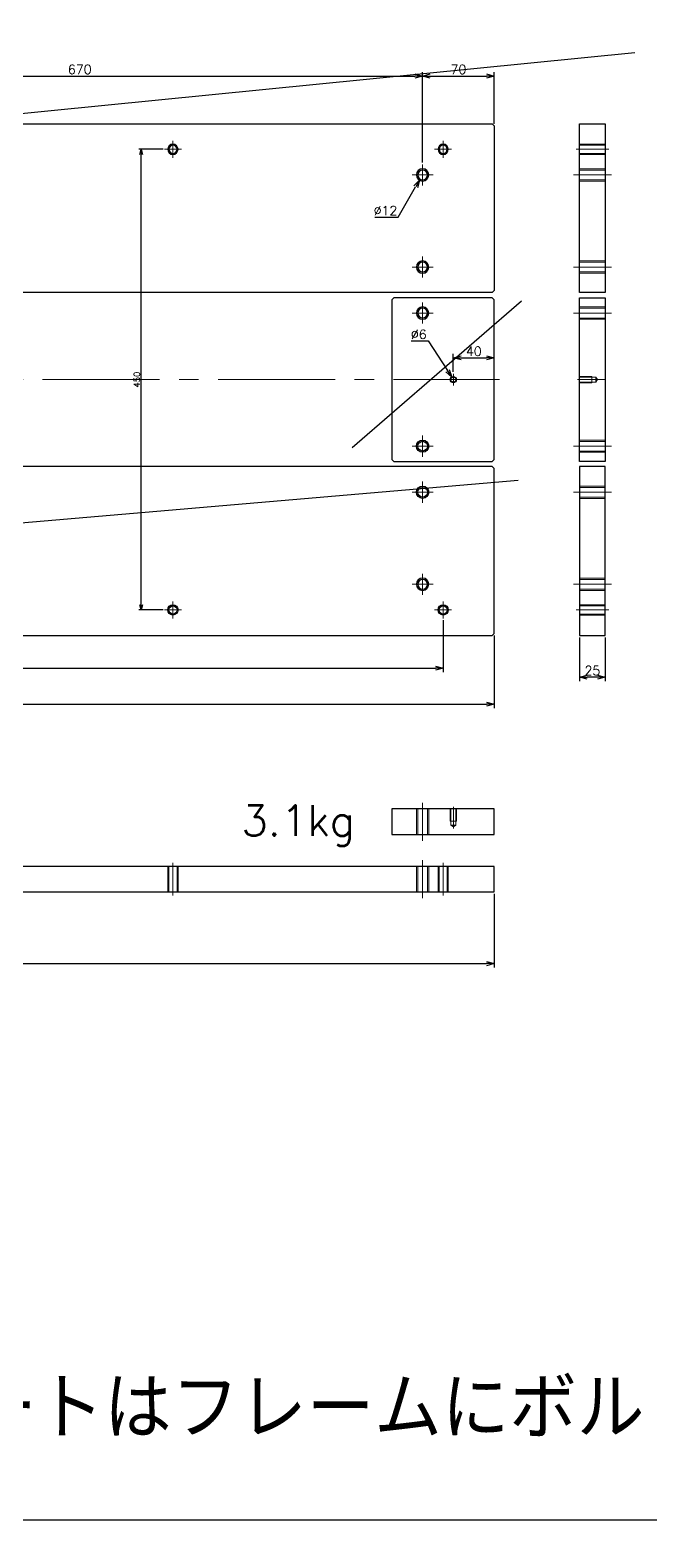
# Model space of a CAD drawing. Header units: millimetres. Extents: x -16130 to 36813, y -8099 to 27484.
# Drawn here: x 33967 to 34573, y 16789 to 18245 of the extents above; entities that cross this region are included whole.
import ezdxf

# ---------------------------------------------------------------- set-up
doc = ezdxf.new("R2010")
doc.units = ezdxf.units.MM
doc.header["$LTSCALE"] = 6
doc.header["$PDMODE"] = 99
doc.header["$PDSIZE"] = 1
doc.linetypes.add('CENTER2', pattern=[28.575, 19.05, -3.175, 3.175, -3.175])
doc.linetypes.add('HIDDEN', pattern=[9.525, 6.35, -3.175])
for name, color, linetype, lineweight in [('04_HIDDEN', 2, 'HIDDEN', 13), ('05_CENTER', 4, 'CENTER2', 13), ('08_DIM', 3, 'Continuous', 13)]:
    doc.layers.add(name, color=color, linetype=linetype, lineweight=lineweight)
doc.layers.add('10_DRAFT', color=8, linetype='Continuous', lineweight=0, plot=False)
doc.styles.add('KSS_TXT', font='txt.shx', dxfattribs={"bigfont": 'extfont2.shx'})
doc.dimstyles.new('KSS_DIM', dxfattribs={"dimtxt": 3, "dimasz": 2.5, "dimexe": 1.25, "dimexo": 0.625, "dimtad": 1, "dimdsep": 46, "dimtxsty": 'KSS_TXT', "dimblk": 'OPEN30', "dimcen": 0, "dimazin": 2, "dimtfac": 0.75, "dimtmove": 0, "dimatfit": 3, "dimldrblk": 'OPEN30', "dimfxl": 1, "dimtolj": 1, "dimarcsym": 0})
doc.dimstyles.new('KSS_DIM$3', dxfattribs={"dimtxt": 3, "dimasz": 2.5, "dimexe": 1.25, "dimexo": 0.625, "dimtad": 1, "dimtih": 1, "dimtoh": 1, "dimdsep": 46, "dimtxsty": 'KSS_TXT', "dimblk": 'OPEN30', "dimcen": 0, "dimazin": 2, "dimtfac": 0.75, "dimtofl": 0, "dimtmove": 0, "dimatfit": 3, "dimldrblk": 'OPEN30', "dimfxl": 1, "dimtolj": 1, "dimarcsym": 0})

# ---------------------------------------------------------------- blocks, each defined once
blk = doc.blocks.new('_Open30')
at = {"color": 0, "linetype": 'ByBlock', "lineweight": -2}
for p, q in [((-1, 0.27), (0, 0)), ((0, 0), (-1, -0.27)), ((0, 0), (-1, 0))]:
    blk.add_line(p, q, dxfattribs=at)
blk = doc.blocks.new('*D815')
at = {"layer": '08_DIM', "color": 0, "lineweight": -2, "transparency": 16777216}
for p, q in [((34097, 18128.6), (34073.2, 18128.6)), ((34075.7, 17683.6), (34075.7, 18123.6)), ((34097, 17678.6), (34073.2, 17678.6))]:
    blk.add_line(p, q, dxfattribs=at)
at = {"layer": 'Defpoints', "color": 0, "transparency": 16777216}
for p in [(34075.7, 18128.6), (34098.3, 18128.6), (34098.3, 17678.6)]:
    blk.add_point(p, dxfattribs=at)
at = {"layer": '08_DIM', "color": 0, "lineweight": -2, "transparency": 16777216, "xscale": 5, "yscale": 5, "zscale": 5}
for p, rotation in [((34075.7, 18128.6), 90), ((34075.7, 17678.6), 270)]:
    blk.add_blockref('_Open30', p, dxfattribs=dict(at, rotation=rotation))
at = {"layer": '08_DIM', "color": 0, "transparency": 16777216, "insert": (34071.4, 17903.6), "char_height": 6, "attachment_point": 5, "rotation": 90, "style": 'KSS_TXT'}
blk.add_mtext('\\A1;450', dxfattribs=at)
blk = doc.blocks.new('*D816')
at = {"layer": '08_DIM', "color": 0, "lineweight": -2, "transparency": 16777216}
for p, q in [((32960.6, 17653.7), (32960.6, 17582.7)), ((34420.6, 17653.7), (34420.6, 17582.7)), ((32968.1, 17586.5), (34413.1, 17586.5))]:
    blk.add_line(p, q, dxfattribs=at)
at = {"layer": 'Defpoints', "color": 0, "transparency": 16777216}
for p in [(32960.6, 17655.6), (34420.6, 17655.6), (34420.6, 17586.5)]:
    blk.add_point(p, dxfattribs=at)
at = {"layer": '08_DIM', "color": 0, "lineweight": -2, "transparency": 16777216, "xscale": 7.5, "yscale": 7.5, "zscale": 7.5, "rotation": 180}
blk.add_blockref('_Open30', (32960.6, 17586.5), dxfattribs=at)
at = {"layer": '08_DIM', "color": 0, "lineweight": -2, "transparency": 16777216, "xscale": 7.5, "yscale": 7.5, "zscale": 7.5}
blk.add_blockref('_Open30', (34420.6, 17586.5), dxfattribs=at)
at = {"layer": '08_DIM', "color": 0, "transparency": 16777216, "insert": (33690.6, 17592.8), "char_height": 9, "attachment_point": 5, "style": 'KSS_TXT'}
blk.add_mtext('\\A1;1460', dxfattribs=at)
blk = doc.blocks.new('A$C59FC4813_1_1_1')
at = {"color": 0}
blk.add_lwpolyline([(150, -30), (1610, -30), (1610, -5), (150, -5)], close=True, dxfattribs=at)
at = {"layer": '04_HIDDEN'}
for p, q in [((184, -30), (184, -5)), ((185.2, -30), (185.2, -5)), ((194.7, -30), (194.7, -5)), ((196, -30), (196, -5)), ((235, -5), (235, -30)), ((236, -5), (236, -30)), ((244, -5), (244, -30)), ((245, -5), (245, -30)), ((499, -5), (499, -30)), ((500, -5), (500, -30)), ((508, -5), (508, -30)), ((509, -5), (509, -30)), ((763, -5), (763, -30)), ((764, -5), (764, -30)), ((772, -5), (772, -30)), ((773, -5), (773, -30)), ((834, -30), (834, -5)), ((835.3, -30), (835.3, -5)), ((844.8, -30), (844.8, -5)), ((846, -30), (846, -5)), ((864, -30), (864, -5)), ((865.3, -30), (865.3, -5)), ((874.8, -30), (874.8, -5)), ((876, -30), (876, -5)), ((1027, -5), (1027, -30)), ((1028, -5), (1028, -30)), ((1036, -5), (1036, -30)), ((1037, -5), (1037, -30)), ((1291, -5), (1291, -30)), ((1292, -5), (1292, -30)), ((1300, -5), (1300, -30)), ((1301, -5), (1301, -30)), ((1534, -30), (1534, -5)), ((1535.3, -30), (1535.3, -5)), ((1544.8, -30), (1544.8, -5)), ((1546, -30), (1546, -5)), ((1555, -5), (1555, -30)), ((1556, -5), (1556, -30)), ((1564, -5), (1564, -30)), ((1565, -5), (1565, -30))]:
    blk.add_line(p, q, dxfattribs=at)
at = {"layer": '05_CENTER'}
for p, q in [((190, -36.1), (190, 1.1)), ((840, -36.1), (840, 1.1)), ((870, -36.1), (870, 1.1)), ((1540, -36.1), (1540, 1.1)), ((240, -1.6), (240, -33.4)), ((504, -1.6), (504, -33.4)), ((768, -1.6), (768, -33.4)), ((1032, -1.6), (1032, -33.4)), ((1296, -1.6), (1296, -33.4)), ((1560, -1.6), (1560, -33.4))]:
    blk.add_line(p, q, dxfattribs=at)
blk = doc.blocks.new('*D825')
at = {"layer": '08_DIM', "color": 0, "lineweight": -2, "transparency": 16777216}
for p, q in [((33050.6, 17668.4), (33050.6, 17617.9)), ((34370.6, 17668.4), (34370.6, 17617.9)), ((33058.1, 17621.7), (34363.1, 17621.7))]:
    blk.add_line(p, q, dxfattribs=at)
at = {"layer": 'Defpoints', "color": 0, "transparency": 16777216}
for p in [(33050.6, 17670.2), (34370.6, 17670.2), (34370.6, 17621.7)]:
    blk.add_point(p, dxfattribs=at)
at = {"layer": '08_DIM', "color": 0, "lineweight": -2, "transparency": 16777216, "xscale": 7.5, "yscale": 7.5, "zscale": 7.5, "rotation": 180}
blk.add_blockref('_Open30', (33050.6, 17621.7), dxfattribs=at)
at = {"layer": '08_DIM', "color": 0, "lineweight": -2, "transparency": 16777216, "xscale": 7.5, "yscale": 7.5, "zscale": 7.5}
blk.add_blockref('_Open30', (34370.6, 17621.7), dxfattribs=at)
at = {"layer": '08_DIM', "color": 0, "transparency": 16777216, "insert": (33710.6, 17628.1), "char_height": 9, "attachment_point": 5, "style": 'KSS_TXT'}
blk.add_mtext('\\A1;5x264=1320', dxfattribs=at)
blk = doc.blocks.new('*D828')
at = {"layer": '08_DIM', "color": 0, "lineweight": -2, "transparency": 16777216}
for p, q in [((32960.6, 17401.1), (32960.6, 17329.2)), ((34420.6, 17401.1), (34420.6, 17329.2)), ((32968.1, 17333), (34413.1, 17333))]:
    blk.add_line(p, q, dxfattribs=at)
at = {"layer": 'Defpoints', "color": 0, "transparency": 16777216}
for p in [(32960.6, 17403), (34420.6, 17403), (34420.6, 17333)]:
    blk.add_point(p, dxfattribs=at)
at = {"layer": '08_DIM', "color": 0, "lineweight": -2, "transparency": 16777216, "xscale": 7.5, "yscale": 7.5, "zscale": 7.5, "rotation": 180}
blk.add_blockref('_Open30', (32960.6, 17333), dxfattribs=at)
at = {"layer": '08_DIM', "color": 0, "lineweight": -2, "transparency": 16777216, "xscale": 7.5, "yscale": 7.5, "zscale": 7.5}
blk.add_blockref('_Open30', (34420.6, 17333), dxfattribs=at)
at = {"layer": '08_DIM', "color": 0, "transparency": 16777216, "insert": (33690.6, 17339.3), "char_height": 9, "attachment_point": 5, "style": 'KSS_TXT'}
blk.add_mtext('\\A1;1460', dxfattribs=at)
blk = doc.blocks.new('M10Tz_1_1_1')
at = {"color": 0}
for radius in [5, 4]:
    blk.add_circle((0, 0), radius, dxfattribs=at)
at = {"layer": '05_CENTER'}
for p, q in [((8.3, 0), (-8.3, 0)), ((0, -8.3), (0, 8.3))]:
    blk.add_line(p, q, dxfattribs=at)
blk = doc.blocks.new('M12Tz_1_1_1')
at = {"color": 0}
for radius in [6, 4.75]:
    blk.add_circle((0, 0), radius, dxfattribs=at)
at = {"layer": '05_CENTER'}
for p, q in [((10.3, 0), (-10.3, 0)), ((0, -10.3), (0, 10.3))]:
    blk.add_line(p, q, dxfattribs=at)
blk = doc.blocks.new('A$C52AD0FC6_1_1_1')
at = {"color": 0}
blk.add_lwpolyline([(1608, -85), (152, -85), (150, -87), (150, -248), (152, -250), (1608, -250), (1610, -248), (1610, -87)], close=True, dxfattribs=at)
at = {"xscale": -1}
for p in [(190, -110), (840, -150), (190, -200), (870, -200), (1540, -200)]:
    blk.add_blockref('M12Tz_1_1_1', p, dxfattribs=at)
for name, p in [('M12Tz_1_1_1', (1540, -110)), ('M10Tz_1_1_1', (240, -225)), ('M10Tz_1_1_1', (504, -225)), ('M10Tz_1_1_1', (768, -225)), ('M10Tz_1_1_1', (1032, -225)), ('M10Tz_1_1_1', (1296, -225)), ('M10Tz_1_1_1', (1560, -225))]:
    blk.add_blockref(name, p)
blk = doc.blocks.new('*D1818')
at = {"layer": '08_DIM', "color": 0, "lineweight": -2, "transparency": 16777216}
for p, q in [((34326.6, 18062.3), (34343.8, 18091.9)), ((34303.8, 18062.3), (34326.6, 18062.3))]:
    blk.add_line(p, q, dxfattribs=at)
at = {"layer": 'Defpoints', "color": 0, "transparency": 16777216}
for p in [(34353.6, 18108.8), (34347.6, 18098.4)]:
    blk.add_point(p, dxfattribs=at)
at = {"layer": '08_DIM', "color": 0, "lineweight": -2, "transparency": 16777216, "xscale": 7.5, "yscale": 7.5, "zscale": 7.5, "rotation": 59.81785843913183}
blk.add_blockref('_Open30', (34347.6, 18098.4), dxfattribs=at)
at = {"layer": '08_DIM', "color": 0, "transparency": 16777216, "insert": (34314.3, 18068.7), "char_height": 9, "attachment_point": 5, "style": 'KSS_TXT'}
blk.add_mtext('\\A1;%%C12', dxfattribs=at)
blk = doc.blocks.new('A$C425F0CF5_1_1')
at = {"color": 0}
blk.add_lwpolyline([(-25, -85), (-25, -250), (0, -250), (0, -85)], close=True, dxfattribs=at)
at = {"layer": '04_HIDDEN', "color": 8}
for p, q in [((0, -104), (-25, -104)), ((0, -105.3), (-25, -105.3)), ((0, -114.8), (-25, -114.8)), ((0, -116), (-25, -116)), ((0, -194), (-25, -194)), ((0, -195.2), (-25, -195.2)), ((0, -204.7), (-25, -204.7)), ((0, -206), (-25, -206))]:
    blk.add_line(p, q, dxfattribs=at)
at = {"layer": '04_HIDDEN'}
for p, q in [((-25, -220), (0, -220)), ((-25, -221), (0, -221)), ((-25, -229), (0, -229)), ((-25, -230), (0, -230))]:
    blk.add_line(p, q, dxfattribs=at)
at = {"layer": '05_CENTER', "color": 8}
for p, q in [((6.1, -110), (-31.1, -110)), ((6.1, -200), (-31.1, -200))]:
    blk.add_line(p, q, dxfattribs=at)
at = {"layer": '05_CENTER'}
blk.add_line((-28.4, -225), (3.4, -225), dxfattribs=at)
blk = doc.blocks.new('*D1895')
at = {"layer": '08_DIM', "color": 0, "lineweight": -2, "transparency": 16777216}
for p, q in [((34380.6, 17911.1), (34380.6, 17928.7)), ((34420.6, 17911.1), (34420.6, 17928.7)), ((34388.1, 17924.9), (34413.1, 17924.9))]:
    blk.add_line(p, q, dxfattribs=at)
at = {"layer": 'Defpoints', "color": 0, "transparency": 16777216}
for p in [(34420.6, 17924.9), (34380.6, 17909.2), (34420.6, 17909.2)]:
    blk.add_point(p, dxfattribs=at)
at = {"layer": '08_DIM', "color": 0, "lineweight": -2, "transparency": 16777216, "xscale": 7.5, "yscale": 7.5, "zscale": 7.5, "rotation": 180}
blk.add_blockref('_Open30', (34380.6, 17924.9), dxfattribs=at)
at = {"layer": '08_DIM', "color": 0, "lineweight": -2, "transparency": 16777216, "xscale": 7.5, "yscale": 7.5, "zscale": 7.5}
blk.add_blockref('_Open30', (34420.6, 17924.9), dxfattribs=at)
at = {"layer": '08_DIM', "color": 0, "transparency": 16777216, "insert": (34400.6, 17931.3), "char_height": 9, "attachment_point": 5, "style": 'KSS_TXT'}
blk.add_mtext('\\A1;40', dxfattribs=at)
blk = doc.blocks.new('*D1896')
at = {"layer": '08_DIM', "color": 0, "lineweight": -2, "transparency": 16777216}
for p, q in [((34339.3, 17941.4), (34356.1, 17941.4)), ((34356.1, 17941.4), (34374.9, 17912.4))]:
    blk.add_line(p, q, dxfattribs=at)
at = {"layer": 'Defpoints', "color": 0, "transparency": 16777216}
for p in [(34379, 17906.1), (34382.3, 17901.1)]:
    blk.add_point(p, dxfattribs=at)
at = {"layer": '08_DIM', "color": 0, "lineweight": -2, "transparency": 16777216, "xscale": 7.5, "yscale": 7.5, "zscale": 7.5, "rotation": 302.9034972115099}
blk.add_blockref('_Open30', (34379, 17906.1), dxfattribs=at)
at = {"layer": '08_DIM', "color": 0, "transparency": 16777216, "insert": (34346.8, 17947.8), "char_height": 9, "attachment_point": 5, "style": 'KSS_TXT'}
blk.add_mtext('\\A1;%%C6', dxfattribs=at)
blk = doc.blocks.new('*D2048')
at = {"layer": '08_DIM', "color": 0, "lineweight": -2, "transparency": 16777216}
for p, q in [((34504, 17651.7), (34504, 17609.1)), ((34529, 17651.7), (34529, 17609.1)), ((34521.5, 17612.9), (34511.5, 17612.9))]:
    blk.add_line(p, q, dxfattribs=at)
at = {"layer": 'Defpoints', "color": 0, "transparency": 16777216}
for p in [(34504, 17653.6), (34529, 17653.6), (34504, 17612.9)]:
    blk.add_point(p, dxfattribs=at)
at = {"layer": '08_DIM', "color": 0, "lineweight": -2, "transparency": 16777216, "xscale": 7.5, "yscale": 7.5, "zscale": 7.5, "rotation": 180}
blk.add_blockref('_Open30', (34504, 17612.9), dxfattribs=at)
at = {"layer": '08_DIM', "color": 0, "lineweight": -2, "transparency": 16777216, "xscale": 7.5, "yscale": 7.5, "zscale": 7.5}
blk.add_blockref('_Open30', (34529, 17612.9), dxfattribs=at)
at = {"layer": '08_DIM', "color": 0, "transparency": 16777216, "insert": (34516.5, 17619.3), "char_height": 9, "attachment_point": 5, "style": 'KSS_TXT'}
blk.add_mtext('\\A1;25', dxfattribs=at)
blk = doc.blocks.new('*D2151')
at = {"layer": '08_DIM', "color": 0, "lineweight": -2, "transparency": 16777216}
for p, q in [((34350.6, 18115.8), (34350.6, 18204)), ((34420.6, 18153.4), (34420.6, 18204)), ((34358.1, 18200.2), (34413.1, 18200.2))]:
    blk.add_line(p, q, dxfattribs=at)
at = {"layer": 'Defpoints', "color": 0, "transparency": 16777216}
for p in [(34420.6, 18200.2), (34420.6, 18151.6), (34350.6, 18113.9)]:
    blk.add_point(p, dxfattribs=at)
at = {"layer": '08_DIM', "color": 0, "lineweight": -2, "transparency": 16777216, "xscale": 7.5, "yscale": 7.5, "zscale": 7.5, "rotation": 180}
blk.add_blockref('_Open30', (34350.6, 18200.2), dxfattribs=at)
at = {"layer": '08_DIM', "color": 0, "lineweight": -2, "transparency": 16777216, "xscale": 7.5, "yscale": 7.5, "zscale": 7.5}
blk.add_blockref('_Open30', (34420.6, 18200.2), dxfattribs=at)
at = {"layer": '08_DIM', "color": 0, "transparency": 16777216, "insert": (34385.6, 18206.6), "char_height": 9, "attachment_point": 5, "style": 'KSS_TXT'}
blk.add_mtext('\\A1;70', dxfattribs=at)
blk = doc.blocks.new('*D2160')
at = {"layer": '08_DIM', "color": 0, "lineweight": -2, "transparency": 16777216}
for p, q in [((33680.6, 18115.8), (33680.6, 18204)), ((34350.6, 18115.8), (34350.6, 18204)), ((33688.1, 18200.2), (34343.1, 18200.2))]:
    blk.add_line(p, q, dxfattribs=at)
at = {"layer": 'Defpoints', "color": 0, "transparency": 16777216}
for p in [(34350.6, 18200.2), (33680.6, 18113.9), (34350.6, 18113.9)]:
    blk.add_point(p, dxfattribs=at)
at = {"layer": '08_DIM', "color": 0, "lineweight": -2, "transparency": 16777216, "xscale": 7.5, "yscale": 7.5, "zscale": 7.5, "rotation": 180}
blk.add_blockref('_Open30', (33680.6, 18200.2), dxfattribs=at)
at = {"layer": '08_DIM', "color": 0, "lineweight": -2, "transparency": 16777216, "xscale": 7.5, "yscale": 7.5, "zscale": 7.5}
blk.add_blockref('_Open30', (34350.6, 18200.2), dxfattribs=at)
at = {"layer": '08_DIM', "color": 0, "transparency": 16777216, "insert": (34015.6, 18206.6), "char_height": 9, "attachment_point": 5, "style": 'KSS_TXT'}
blk.add_mtext('\\A1;670', dxfattribs=at)
blk = doc.blocks.new('A$C05591054_1_1')
at = {"color": 0}
blk.add_lwpolyline([(1418, -115), (-38, -115), (-40, -113), (-40, 48), (-38, 50), (1418, 50), (1420, 48), (1420, -113)], close=True, dxfattribs=at)
at = {"xscale": -1, "rotation": 180}
for name, p in [('M10Tz_1_1_1', (50, 25)), ('M10Tz_1_1_1', (314, 25)), ('M10Tz_1_1_1', (578, 25)), ('M10Tz_1_1_1', (842, 25)), ('M10Tz_1_1_1', (1106, 25)), ('M10Tz_1_1_1', (1370, 25)), ('M12Tz_1_1_1', (1350, -90))]:
    blk.add_blockref(name, p, dxfattribs=at)
at = {"xscale": -1}
for p in [(0, 0), (680, 0), (1350, 0), (650, -50)]:
    blk.add_blockref('M12Tz_1_1_1', p, dxfattribs=at)
at = {"rotation": 180}
blk.add_blockref('M12Tz_1_1_1', (0, -90), dxfattribs=at)
blk = doc.blocks.new('M6tz_1_1_1')
at = {"color": 0}
for radius in [3, 2.5]:
    blk.add_circle((0, 0), radius, dxfattribs=at)
at = {"layer": '05_CENTER'}
for p, q in [((5.7, 0), (-5.7, 0)), ((0, -5.7), (0, 5.7))]:
    blk.add_line(p, q, dxfattribs=at)
blk = doc.blocks.new('A$C2F282A4D_1_1')
at = {"color": 0}
blk.add_lwpolyline([(68, 140), (-28, 140), (-30, 138), (-30, -18), (-28, -20), (68, -20), (70, -18), (70, 138)], close=True, dxfattribs=at)
at = {"xscale": -1, "rotation": 180}
blk.add_blockref('M12Tz_1_1_1', (0, 125), dxfattribs=at)
for name, p in [('M6tz_1_1_1', (30, 60)), ('M12Tz_1_1_1', (0, -5))]:
    blk.add_blockref(name, p)
blk = doc.blocks.new('A$C08B519B2_1_1')
at = {"color": 0}
blk.add_lwpolyline([(-30, 0), (70, 0), (70, 25), (-30, 25)], close=True, dxfattribs=at)
at = {"layer": '04_HIDDEN'}
for p, q in [((-6, 0), (-6, 25)), ((-4.7, 0), (-4.7, 25)), ((4.8, 0), (4.8, 25)), ((6, 0), (6, 25)), ((27, 25), (27, 13)), ((27.5, 25), (27.5, 9)), ((32.5, 25), (32.5, 9)), ((33, 25), (33, 13)), ((33, 13), (27, 13)), ((30, 7.6), (27.5, 9)), ((32.5, 9), (27.5, 9)), ((32.5, 9), (30, 7.6))]:
    blk.add_line(p, q, dxfattribs=at)
at = {"layer": '05_CENTER'}
for p, q in [((0, -6.1), (0, 31.1)), ((30, 27.2), (30, 5.8))]:
    blk.add_line(p, q, dxfattribs=at)
blk = doc.blocks.new('A$C336D39A7_1_1')
at = {"color": 0}
blk.add_lwpolyline([(-25, 80), (0, 80), (0, -80), (-25, -80)], close=True, dxfattribs=at)
at = {"layer": '04_HIDDEN'}
for p, q in [((-25, 71), (0, 71)), ((-25, 69.7), (0, 69.7)), ((-25, 60.2), (0, 60.2)), ((-25, 59), (0, 59)), ((-25, 3), (-13, 3)), ((-25, 2.5), (-9, 2.5)), ((-13, 3), (-13, -3)), ((-9, 2.5), (-7.6, 0)), ((-9, 2.5), (-9, -2.5)), ((-25, -2.5), (-9, -2.5)), ((-25, -3), (-13, -3)), ((-7.6, 0), (-9, -2.5)), ((-25, -59), (0, -59)), ((-25, -60.3), (0, -60.3)), ((-25, -69.8), (0, -69.8)), ((-25, -71), (0, -71))]:
    blk.add_line(p, q, dxfattribs=at)
at = {"layer": '05_CENTER'}
for p, q in [((-31.1, 65), (6.1, 65)), ((-27.2, 0), (-5.8, 0)), ((-31.1, -65), (6.1, -65))]:
    blk.add_line(p, q, dxfattribs=at)
at = {"layer": '10_DRAFT'}
blk.add_line((0, 0), (-25, 0), dxfattribs=at)
blk = doc.blocks.new('A$C424166C0_1_1')
at = {"color": 0}
blk.add_lwpolyline([(-25, 50), (0, 50), (0, -115), (-25, -115)], close=True, dxfattribs=at)
at = {"layer": '04_HIDDEN'}
for p, q in [((-25, 30), (0, 30)), ((-25, 29), (0, 29)), ((-25, 21), (0, 21)), ((-25, 20), (0, 20))]:
    blk.add_line(p, q, dxfattribs=at)
at = {"layer": '04_HIDDEN', "color": 8}
for p, q in [((0, 6), (-25, 6)), ((0, 4.8), (-25, 4.8)), ((0, -4.8), (-25, -4.8)), ((0, -6), (-25, -6)), ((0, -84), (-25, -84)), ((0, -85.2), (-25, -85.2)), ((0, -94.7), (-25, -94.7)), ((0, -96), (-25, -96))]:
    blk.add_line(p, q, dxfattribs=at)
at = {"layer": '05_CENTER'}
blk.add_line((-28.4, 25), (3.4, 25), dxfattribs=at)
at = {"layer": '05_CENTER', "color": 8}
for p, q in [((6.1, 0), (-31.1, 0)), ((6.1, -90), (-31.1, -90))]:
    blk.add_line(p, q, dxfattribs=at)

msp = doc.modelspace()

# ---------------------------------------------------------------- linework, layer by layer
at = {"color": 3}
for p, q in [((34557.99986, 18222.92129), (32715.9806, 18039.76873)), ((34447.17997, 17980.31516), (34281.70754, 17836.90807)), ((34444.04538, 17804.92194), (32932.2045, 17675.30892))]:
    msp.add_line(p, q, dxfattribs=at)
at = {"color": 2}
msp.add_lwpolyline([(31882.22443, 20919.96385), (36548.3499, 20919.96385), (36548.3499, 16789.19417), (31882.22443, 16789.19417)], close=True, dxfattribs=at)
at = {"layer": '05_CENTER'}
msp.add_line((32950.62457, 17903.57052), (34425.8019, 17903.57052), dxfattribs=at)

# ---------------------------------------------------------------- block references
for name, p in [('A$C05591054_1_1', (33000.62594, 18103.57052)), ('A$C424166C0_1_1', (34528.98601, 18103.57052)), ('A$C2F282A4D_1_1', (34350.62594, 17843.57052)), ('A$C336D39A7_1_1', (34528.98601, 17903.57052)), ('A$C52AD0FC6_1_1_1', (32810.62595, 17903.57052)), ('A$C425F0CF5_1_1', (34528.98601, 17903.57052)), ('A$C08B519B2_1_1', (34350.62732, 17459.09995)), ('A$C59FC4813_1_1_1', (32810.62592, 17432.96063))]:
    msp.add_blockref(name, p)

# ---------------------------------------------------------------- texts
at = {"layer": '08_DIM', "color": 6, "style": 'KSS_TXT'}
for s, height, p in [('3.1kg', 30, (34173.56402, 17457.70849)), ('本プレートはフレームにボルト固定式', 60, (33709.30558, 16868.59397))]:
    msp.add_text(s, height=height, dxfattribs=at).set_placement(p)

# ---------------------------------------------------------------- dimensions: what is measured, and where the dimension line sits
at = {"layer": '08_DIM'}
for base, p1, p2, picture, middle in [((34350.62594, 18200.22276), (33680.62594, 18113.90261), (34350.62594, 18113.90261), '*D2160', (34015.62594, 18206.59776)), ((34420.62594, 18200.22276), (34350.62594, 18113.90261), (34420.62594, 18151.57052), '*D2151', (34385.62594, 18206.59776)), ((34420.62594, 17924.91621), (34380.62594, 17909.24614), (34420.62594, 17909.24614), '*D1895', (34400.62594, 17931.29121)), ((34420.62594, 17586.47284), (32960.62594, 17655.57052), (34420.62594, 17655.57052), '*D816', (33690.62594, 17592.84784)), ((34503.98601, 17612.88292), (34528.98601, 17653.57052), (34503.98601, 17653.57052), '*D2048', (34516.48601, 17619.26417)), ((34420.62594, 17332.95351), (32960.62594, 17402.96063), (34420.62594, 17402.96063), '*D828', (33690.62594, 17339.32851))]:
    dim = msp.add_linear_dim(base=base, p1=p1, p2=p2, dimstyle='KSS_DIM', override={"dimscale": 3}, dxfattribs=at)
    dim.commit()
    dim.dimension.update_dxf_attribs({"geometry": picture, "text_midpoint": middle})
dim = msp.add_linear_dim(base=(34075.6607, 18128.57052), p1=(34098.28489, 17678.57052), p2=(34098.28489, 18128.57052), angle=90, dimstyle='KSS_DIM', override={"dimscale": 2}, dxfattribs=at)
dim.commit()
dim.dimension.update_dxf_attribs({"geometry": '*D815', "text_midpoint": (34071.40653, 17903.57052)})
for p1, p2, picture, middle in [((34353.64244, 18108.75711), (34347.60944, 18098.38393), '*D1818', (34314.26323, 18062.32595)), ((34382.25562, 17901.05176), (34378.99626, 17906.08928), '*D1896', (34346.75354, 17941.43267))]:
    dim = msp.add_diameter_dim_2p(p1=p1, p2=p2, dimstyle='KSS_DIM$3', override={"dimscale": 3, "dimpost": '%%C<>'}, dxfattribs=at)
    dim.commit()
    dim.dimension.update_dxf_attribs({"geometry": picture, "text_midpoint": middle, "dimtype": 163})
dim = msp.add_linear_dim(base=(34370.62594, 17621.68381), p1=(33050.62594, 17670.22947), p2=(34370.62594, 17670.22947), text='5x264=<>', dimstyle='KSS_DIM', override={"dimscale": 3}, dxfattribs=at)
dim.commit()
dim.dimension.update_dxf_attribs({"geometry": '*D825', "text_midpoint": (33710.62594, 17628.06506)})

doc.saveas('drawing.dxf')
